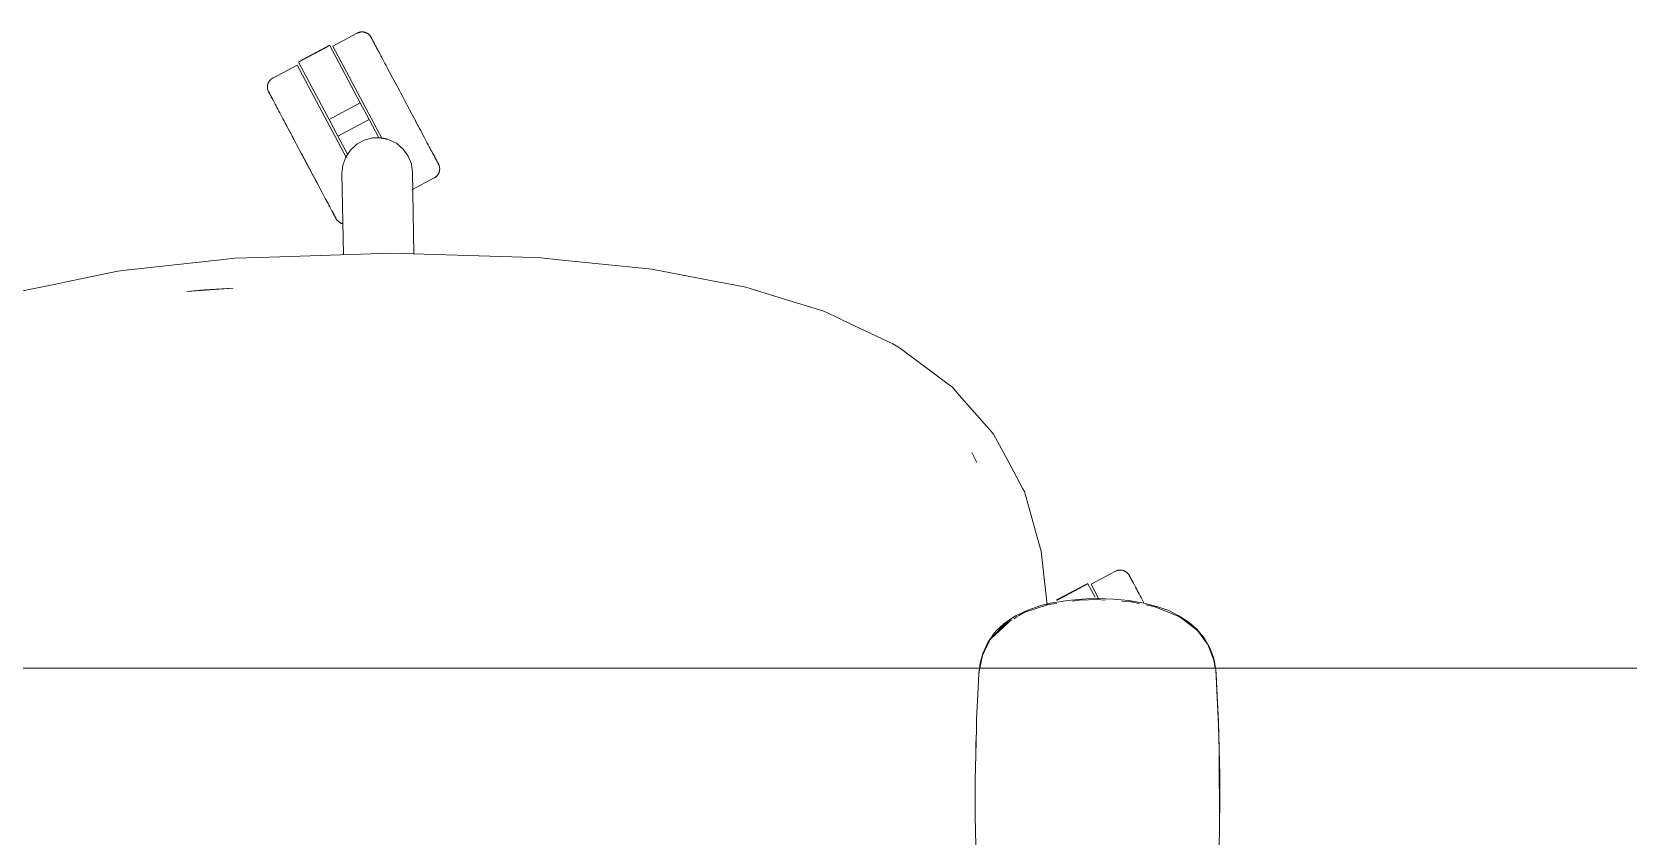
# Model space of a CAD drawing. Header units: millimetres. Extents: x 155927 to 326028, y -36033 to 97293.
# Drawn here: x 229533 to 230166, y 16966 to 17285 of the extents above; entities that cross this region are included whole.
import ezdxf

# ---------------------------------------------------------------- set-up
doc = ezdxf.new("R2010")
doc.units = ezdxf.units.MM
doc.header["$MEASUREMENT"] = 0
doc.layers.add('G-IMPT', color=8, linetype='CONTINUOUS', lineweight=9)
doc.layers.add('I-FURN', color=8, linetype='CONTINUOUS', lineweight=9)

msp = doc.modelspace()

# ---------------------------------------------------------------- linework, layer by layer
at = {"layer": 'G-IMPT'}
for p, q in [((229623.47, 17195.65), (229675.65, 17197.35)), ((229675.65, 17197.35), (229727.81, 17195.74)), ((229567.29, 17190.23), (229571.71, 17190.71)), ((229609.15, 17194.84), (229571.71, 17190.71)), ((229609.15, 17194.84), (229613.53, 17195.33)), ((229623.47, 17195.65), (229613.53, 17195.33)), ((229727.81, 17195.74), (229735.07, 17195.51)), ((229742.14, 17194.78), (229735.07, 17195.51)), ((229779.13, 17190.96), (229742.14, 17194.78)), ((229779.13, 17190.96), (229779.59, 17190.87)), ((229804.97, 17186), (229779.59, 17190.87)), ((229542.67, 17185.11), (229528.85, 17182.24)), ((229546.35, 17185.88), (229542.67, 17185.11)), ((229546.35, 17185.88), (229567.29, 17190.23)), ((229804.97, 17186), (229808.64, 17185.3)), ((229816.24, 17183.84), (229808.64, 17185.3)), ((229612.99, 17183.44), (229594.71, 17182.2)), ((229594.71, 17182.2), (229601.66, 17182.81)), ((229612.99, 17183.44), (229601.66, 17182.81)), ((229829.85, 17179.65), (229816.24, 17183.84)), ((229847.12, 17174.33), (229829.85, 17179.65)), ((229847.12, 17174.33), (229853.88, 17171.14)), ((229854.8, 17170.7), (229853.88, 17171.14)), ((229874.44, 17161.44), (229854.8, 17170.7)), ((229874.44, 17161.44), (229875.15, 17161.01)), ((229876.73, 17160.07), (229875.15, 17161.01)), ((229877.5, 17159.61), (229876.73, 17160.07)), ((229877.5, 17159.61), (229897, 17145.04)), ((229897, 17145.04), (229897.96, 17144.32)), ((229900.83, 17141.06), (229897.96, 17144.32)), ((229900.83, 17141.06), (229913.85, 17126.27)), ((229913.85, 17126.27), (229914.44, 17125.61)), ((229920.02, 17115.17), (229914.44, 17125.61)), ((229905.83, 17118.31), (229907.79, 17114.42)), ((229905.83, 17118.31), (229907.01, 17116.01)), ((229907.01, 17116.01), (229907.79, 17114.42)), ((229926.03, 17103.94), (229920.02, 17115.17)), ((229926.63, 17102.82), (229926.03, 17103.94)), ((229932.64, 17081.48), (229926.63, 17102.82)), ((229932.64, 17081.48), (229933.27, 17079.22)), ((229935.69, 17057.94), (229933.27, 17079.22)), ((229936.19, 17058.06), (229926.8, 17055.03)), ((229933.11, 17057.63), (229928.02, 17055.89)), ((229933.11, 17057.63), (229937.03, 17058.61)), ((229939.48, 17058.52), (229936.19, 17058.06)), ((229937.03, 17058.61), (229943.79, 17059.72)), ((229951.11, 17060.3), (229943.79, 17059.72)), ((229948.45, 17059.78), (229945.67, 17059.39)), ((229948.45, 17059.78), (229955.62, 17060.01)), ((229951.11, 17060.3), (229955.62, 17060.39)), ((229955.62, 17060.39), (229961.96, 17060.21)), ((229958.73, 17059.82), (229955.62, 17060.01)), ((229968.11, 17059.64), (229961.96, 17060.21)), ((229968.44, 17059.23), (229965.24, 17059.42)), ((229968.11, 17059.64), (229974.04, 17058.64)), ((229972.19, 17058.46), (229968.44, 17059.23)), ((229979.52, 17057.21), (229974.04, 17058.64)), ((229978.4, 17057.19), (229974.94, 17057.9)), ((229921.65, 17051.95), (229918.5, 17050.06)), ((229918.55, 17050.43), (229922.01, 17052.88)), ((229923.38, 17053.68), (229922.01, 17052.88)), ((229923.88, 17053.28), (229922.44, 17052.42)), ((229928.02, 17055.89), (229923.38, 17053.68)), ((229926.8, 17055.03), (229924.35, 17053.56)), ((229978.4, 17057.19), (229984.03, 17054.86)), ((229979.52, 17057.21), (229983.85, 17055.63)), ((229987.93, 17053.64), (229983.85, 17055.63)), ((229988.42, 17053.02), (229984.03, 17054.86)), ((229987.93, 17053.64), (229991.97, 17050.99)), ((229995.21, 17047.8), (229988.42, 17053.02)), ((229912.17, 17043.03), (229914.37, 17046.25)), ((229920.59, 17051.26), (229913.19, 17044.36)), ((229918.5, 17050.06), (229913.19, 17044.36)), ((229913.19, 17044.36), (229915.43, 17046.77)), ((229915.51, 17047.57), (229914.37, 17046.25)), ((229918.96, 17049.84), (229915.43, 17046.77)), ((229915.51, 17047.57), (229918.55, 17050.43)), ((229920.59, 17051.26), (229919.12, 17049.98)), ((229991.97, 17050.99), (229995.01, 17048.32)), ((229998.09, 17044.58), (229995.01, 17048.32)), ((229999.38, 17042.18), (229995.21, 17047.8)), ((229909.12, 17034.75), (229910.18, 17038.7)), ((229912.09, 17042.12), (229909.99, 17037.86)), ((229912.17, 17043.03), (229910.18, 17038.7)), ((229912.09, 17042.12), (229913.19, 17044.36)), ((230000.05, 17041.15), (229998.09, 17044.58)), ((230001.79, 17035.98), (229999.38, 17042.18)), ((230000.05, 17041.15), (230001.44, 17037.51)), ((229909.05, 17032.82), (229908.62, 17030.51)), ((229908.62, 17030.74), (229908.88, 17032.82)), ((229908.88, 17032.82), (229909.12, 17034.75)), ((229909.99, 17037.86), (229909.05, 17032.82)), ((230001.81, 17036.16), (230001.44, 17037.51)), ((230001.79, 17035.98), (230002.27, 17032.82)), ((230001.81, 17036.16), (230002.25, 17033.77)), ((230002.5, 17032.12), (230002.25, 17033.77)), ((229908.33, 17025.07), (229908.62, 17030.74)), ((230003.55, 17011.55), (230002.5, 17032.12)), ((230003.59, 17010.34), (230002.5, 17032.12)), ((230002.5, 17032.12), (230002.62, 17030.51)), ((230003.59, 17010.34), (230002.62, 17030.51)), ((229908.33, 17025.07), (229907.72, 17012.51)), ((229907.22, 16993.3), (229907.6, 17008.97)), ((229907.6, 17008.97), (229907.72, 17012.51)), ((230004.06, 16990.15), (230003.55, 17011.55)), ((230003.9, 16999.98), (230003.55, 17011.55)), ((230003.55, 17011.55), (230003.59, 17010.34)), ((230004.06, 16990.15), (230003.59, 17010.34)), ((229907.54, 17005.57), (229907.39, 17002.24)), ((229907.39, 17000.03), (229907.39, 17002.24)), ((230004.01, 16969.96), (230003.9, 16999.98)), ((230004.06, 16990.15), (230003.9, 16999.98)), ((230003.9, 16999.98), (230004.1, 16980.76)), ((229907.22, 16993.3), (229907.17, 16988.79)), ((229907.17, 16988.79), (229907.17, 16974.07)), ((230004.04, 16992.19), (230003.97, 16994.1)), ((230004.01, 16969.96), (230004.06, 16990.15)), ((230004.02, 16990.04), (230004.04, 16992.19)), ((230004.01, 16969.96), (230004.1, 16980.76)), ((229907.24, 16968.6), (229907.17, 16974.07)), ((230004.01, 16969.96), (230003.85, 16961.55)), ((229907.24, 16968.6), (229907.54, 16956.3))]:
    msp.add_line(p, q, dxfattribs=at)
at = {"layer": 'I-FURN'}
for p, q in [((229651.21, 17279.82), (229638.85, 17273.25)), ((229638.94, 17273.08), (229651.3, 17279.65)), ((229651.3, 17279.65), (229663.38, 17256.94)), ((229662.22, 17284.62), (229652.53, 17279.47)), ((229652.53, 17279.47), (229672.06, 17242.75)), ((229662.22, 17284.62), (229662.36, 17284.69)), ((229662.36, 17284.69), (229662.51, 17284.76)), ((229662.51, 17284.76), (229662.66, 17284.82)), ((229662.66, 17284.82), (229662.81, 17284.87)), ((229662.81, 17284.87), (229662.96, 17284.92)), ((229662.96, 17284.92), (229663.12, 17284.96)), ((229663.12, 17284.96), (229663.28, 17285)), ((229663.28, 17285), (229663.44, 17285.03)), ((229663.44, 17285.03), (229663.59, 17285.06)), ((229663.59, 17285.06), (229663.76, 17285.07)), ((229663.76, 17285.07), (229663.92, 17285.08)), ((229663.92, 17285.08), (229664.08, 17285.09)), ((229664.08, 17285.09), (229664.24, 17285.09)), ((229664.24, 17285.09), (229664.4, 17285.08)), ((229664.4, 17285.08), (229664.56, 17285.06)), ((229664.56, 17285.06), (229664.72, 17285.04)), ((229664.72, 17285.04), (229664.88, 17285.02)), ((229664.88, 17285.02), (229665.04, 17284.98)), ((229665.04, 17284.98), (229665.19, 17284.94)), ((229665.19, 17284.94), (229665.35, 17284.89)), ((229665.35, 17284.89), (229665.5, 17284.84)), ((229665.5, 17284.84), (229665.65, 17284.78)), ((229665.65, 17284.78), (229665.8, 17284.72)), ((229665.8, 17284.72), (229665.94, 17284.65)), ((229665.94, 17284.65), (229666.08, 17284.57)), ((229666.08, 17284.57), (229666.22, 17284.49)), ((229666.22, 17284.49), (229666.36, 17284.4)), ((229666.36, 17284.4), (229666.49, 17284.31)), ((229666.49, 17284.31), (229666.62, 17284.21)), ((229666.62, 17284.21), (229666.74, 17284.11)), ((229666.74, 17284.11), (229666.86, 17284)), ((229666.86, 17284), (229666.98, 17283.89)), ((229666.98, 17283.89), (229667.09, 17283.77)), ((229667.09, 17283.77), (229667.2, 17283.65)), ((229667.2, 17283.65), (229667.3, 17283.53)), ((229667.3, 17283.53), (229667.39, 17283.4)), ((229667.39, 17283.4), (229667.48, 17283.27)), ((229667.48, 17283.27), (229667.57, 17283.13)), ((229667.57, 17283.13), (229667.65, 17282.99)), ((229667.65, 17282.99), (229667.67, 17282.95)), ((229667.67, 17282.95), (229667.68, 17282.93)), ((229667.67, 17282.94), (229667.67, 17282.95)), ((229667.7, 17282.9), (229667.67, 17282.94)), ((229667.68, 17282.93), (229667.71, 17282.87)), ((229667.74, 17282.82), (229667.7, 17282.9)), ((229667.71, 17282.87), (229667.77, 17282.77)), ((229667.8, 17282.7), (229667.74, 17282.82)), ((229667.77, 17282.77), (229667.84, 17282.63)), ((229667.89, 17282.54), (229667.8, 17282.7)), ((229667.84, 17282.63), (229667.94, 17282.45)), ((229668, 17282.34), (229667.89, 17282.54)), ((229667.94, 17282.45), (229668.05, 17282.23)), ((229668.13, 17282.1), (229668, 17282.34)), ((229668.05, 17282.23), (229668.19, 17281.97)), ((229668.27, 17281.82), (229668.13, 17282.1)), ((229668.19, 17281.97), (229668.35, 17281.67)), ((229668.44, 17281.5), (229668.27, 17281.82)), ((229668.35, 17281.67), (229668.53, 17281.34)), ((229668.63, 17281.14), (229668.44, 17281.5)), ((229668.53, 17281.34), (229668.73, 17280.97)), ((229668.84, 17280.75), (229668.63, 17281.14)), ((229668.73, 17280.97), (229668.94, 17280.56)), ((229669.07, 17280.32), (229668.84, 17280.75)), ((229668.94, 17280.56), (229669.18, 17280.11)), ((229669.32, 17279.85), (229669.07, 17280.32)), ((229669.18, 17280.11), (229669.44, 17279.63)), ((229669.58, 17279.35), (229669.32, 17279.85)), ((229669.44, 17279.63), (229669.71, 17279.11)), ((229669.87, 17278.82), (229669.58, 17279.35)), ((229669.71, 17279.11), (229670.01, 17278.56)), ((229651.02, 17250.37), (229638.94, 17273.08)), ((229670.17, 17278.25), (229669.87, 17278.82)), ((229670.01, 17278.56), (229670.32, 17277.98)), ((229670.49, 17277.65), (229670.17, 17278.25)), ((229670.83, 17277.01), (229670.49, 17277.65)), ((229671.18, 17276.35), (229670.83, 17277.01)), ((229671.55, 17275.66), (229671.18, 17276.35)), ((229671.93, 17274.93), (229671.55, 17275.66)), ((229672.33, 17274.18), (229671.93, 17274.93)), ((229672.74, 17273.41), (229672.33, 17274.18)), ((229673.17, 17272.61), (229672.74, 17273.41)), ((229628.02, 17266.33), (229628.14, 17266.43)), ((229628.14, 17266.43), (229628.27, 17266.53)), ((229628.27, 17266.53), (229628.41, 17266.62)), ((229628.41, 17266.62), (229628.54, 17266.7)), ((229628.54, 17266.7), (229628.68, 17266.78)), ((229628.68, 17266.78), (229628.72, 17266.81)), ((229638.41, 17271.96), (229628.72, 17266.81)), ((229638.41, 17271.96), (229657.95, 17235.21)), ((229673.61, 17271.78), (229673.17, 17272.61)), ((229674.06, 17270.94), (229673.61, 17271.78)), ((229674.52, 17270.07), (229674.06, 17270.94)), ((229674.99, 17269.18), (229674.52, 17270.07)), ((229675.47, 17268.27), (229674.99, 17269.18)), ((229675.21, 17268.77), (229675.7, 17267.85)), ((229675.96, 17267.35), (229675.47, 17268.27)), ((229675.7, 17267.85), (229676.19, 17266.92)), ((229676.46, 17266.41), (229675.96, 17267.35)), ((229676.19, 17266.92), (229676.7, 17265.98)), ((229676.97, 17265.46), (229676.46, 17266.41)), ((229626.58, 17263.21), (229626.59, 17263.37)), ((229626.59, 17263.05), (229626.58, 17263.21)), ((229626.59, 17263.53), (229626.61, 17263.69)), ((229626.59, 17263.37), (229626.59, 17263.53)), ((229626.6, 17262.89), (229626.59, 17263.05)), ((229626.62, 17262.73), (229626.6, 17262.89)), ((229626.61, 17263.69), (229626.63, 17263.85)), ((229626.64, 17262.57), (229626.62, 17262.73)), ((229626.63, 17263.85), (229626.66, 17264.01)), ((229626.67, 17262.41), (229626.64, 17262.57)), ((229626.66, 17264.01), (229626.69, 17264.17)), ((229626.71, 17262.25), (229626.67, 17262.41)), ((229626.69, 17264.17), (229626.73, 17264.33)), ((229626.75, 17262.1), (229626.71, 17262.25)), ((229626.73, 17264.33), (229626.78, 17264.48)), ((229626.8, 17261.95), (229626.75, 17262.1)), ((229626.78, 17264.48), (229626.83, 17264.63)), ((229626.85, 17261.79), (229626.8, 17261.95)), ((229626.83, 17264.63), (229626.89, 17264.78)), ((229626.92, 17261.65), (229626.85, 17261.79)), ((229626.89, 17264.78), (229626.95, 17264.93)), ((229626.98, 17261.5), (229626.92, 17261.65)), ((229626.95, 17264.93), (229627.02, 17265.08)), ((229627.06, 17261.35), (229626.98, 17261.5)), ((229627.02, 17265.08), (229627.1, 17265.22)), ((229627.08, 17261.31), (229627.06, 17261.35)), ((229627.06, 17261.35), (229627.06, 17261.35)), ((229627.06, 17261.35), (229627.07, 17261.33)), ((229627.07, 17261.33), (229627.1, 17261.27)), ((229627.12, 17261.23), (229627.08, 17261.31)), ((229627.1, 17265.22), (229627.18, 17265.36)), ((229627.1, 17261.27), (229627.15, 17261.17)), ((229627.19, 17261.1), (229627.12, 17261.23)), ((229627.15, 17261.17), (229627.23, 17261.03)), ((229627.18, 17265.36), (229627.27, 17265.49)), ((229627.27, 17260.94), (229627.19, 17261.1)), ((229627.23, 17261.03), (229627.32, 17260.85)), ((229627.27, 17265.49), (229627.36, 17265.63)), ((229627.38, 17260.74), (229627.27, 17260.94)), ((229627.32, 17260.85), (229627.44, 17260.63)), ((229627.36, 17265.63), (229627.46, 17265.75)), ((229627.51, 17260.5), (229627.38, 17260.74)), ((229627.44, 17260.63), (229627.58, 17260.38)), ((229627.46, 17265.75), (229627.56, 17265.88)), ((229627.66, 17260.22), (229627.51, 17260.5)), ((229627.56, 17265.88), (229627.67, 17266)), ((229627.58, 17260.38), (229627.73, 17260.08)), ((229627.83, 17259.9), (229627.66, 17260.22)), ((229627.67, 17266), (229627.78, 17266.11)), ((229627.78, 17266.11), (229627.9, 17266.22)), ((229627.9, 17266.22), (229628.02, 17266.33)), ((229676.7, 17265.98), (229677.2, 17265.02)), ((229677.48, 17264.5), (229676.97, 17265.46)), ((229677.2, 17265.02), (229677.72, 17264.05)), ((229678, 17263.52), (229677.48, 17264.5)), ((229677.72, 17264.05), (229678.24, 17263.07)), ((229678.52, 17262.54), (229678, 17263.52)), ((229678.24, 17263.07), (229678.76, 17262.09)), ((229679.05, 17261.55), (229678.52, 17262.54)), ((229678.76, 17262.09), (229679.29, 17261.09)), ((229679.58, 17260.55), (229679.05, 17261.55)), ((229679.29, 17261.09), (229679.82, 17260.09)), ((229680.11, 17259.55), (229679.58, 17260.55)), ((229679.82, 17260.09), (229680.36, 17259.09)), ((229627.73, 17260.08), (229627.91, 17259.74)), ((229628.02, 17259.55), (229627.83, 17259.9)), ((229627.91, 17259.74), (229628.11, 17259.37)), ((229628.23, 17259.15), (229628.02, 17259.55)), ((229628.11, 17259.37), (229628.33, 17258.96)), ((229628.45, 17258.72), (229628.23, 17259.15)), ((229628.33, 17258.96), (229628.57, 17258.51)), ((229628.7, 17258.26), (229628.45, 17258.72)), ((229628.57, 17258.51), (229628.82, 17258.03)), ((229628.97, 17257.76), (229628.7, 17258.26)), ((229628.82, 17258.03), (229629.1, 17257.52)), ((229629.25, 17257.22), (229628.97, 17257.76)), ((229629.1, 17257.52), (229629.39, 17256.96)), ((229629.56, 17256.65), (229629.25, 17257.22)), ((229629.39, 17256.96), (229629.7, 17256.38)), ((229629.7, 17256.38), (229630.03, 17255.76)), ((229630.03, 17255.76), (229630.37, 17255.12)), ((229630.37, 17255.12), (229630.73, 17254.44)), ((229630.73, 17254.44), (229631.11, 17253.73)), ((229651.02, 17250.37), (229663.38, 17256.94)), ((229663.38, 17256.94), (229666.91, 17250.3)), ((229680.65, 17258.55), (229680.11, 17259.55)), ((229680.36, 17259.09), (229680.89, 17258.08)), ((229681.18, 17257.54), (229680.65, 17258.55)), ((229680.89, 17258.08), (229681.43, 17257.08)), ((229681.72, 17256.54), (229681.18, 17257.54)), ((229681.43, 17257.08), (229681.96, 17256.08)), ((229682.25, 17255.53), (229681.72, 17256.54)), ((229681.96, 17256.08), (229682.49, 17255.07)), ((229682.78, 17254.53), (229682.25, 17255.53)), ((229682.49, 17255.07), (229683.02, 17254.08)), ((229683.31, 17253.54), (229682.78, 17254.53)), ((229683.02, 17254.08), (229683.55, 17253.09)), ((229631.11, 17253.73), (229631.5, 17253)), ((229631.5, 17253), (229631.9, 17252.23)), ((229631.9, 17252.23), (229632.32, 17251.45)), ((229632.32, 17251.45), (229632.76, 17250.63)), ((229632.76, 17250.63), (229633.2, 17249.8)), ((229633.44, 17249.34), (229632.99, 17250.19)), ((229633.2, 17249.8), (229633.65, 17248.94)), ((229633.91, 17248.47), (229633.44, 17249.34)), ((229633.65, 17248.94), (229634.12, 17248.07)), ((229634.38, 17247.58), (229633.91, 17248.47)), ((229634.12, 17248.07), (229634.6, 17247.17)), ((229634.86, 17246.68), (229634.38, 17247.58)), ((229654.55, 17243.73), (229651.02, 17250.37)), ((229654.55, 17243.73), (229666.91, 17250.3)), ((229666.91, 17250.3), (229670.71, 17243.16)), ((229683.83, 17252.55), (229683.31, 17253.54)), ((229683.55, 17253.09), (229684.07, 17252.1)), ((229684.35, 17251.57), (229683.83, 17252.55)), ((229684.07, 17252.1), (229684.59, 17251.13)), ((229684.87, 17250.61), (229684.35, 17251.57)), ((229684.59, 17251.13), (229685.1, 17250.16)), ((229685.38, 17249.65), (229684.87, 17250.61)), ((229685.1, 17250.16), (229685.61, 17249.21)), ((229685.88, 17248.7), (229685.38, 17249.65)), ((229685.61, 17249.21), (229686.11, 17248.27)), ((229686.37, 17247.77), (229685.88, 17248.7)), ((229686.11, 17248.27), (229686.6, 17247.35)), ((229686.86, 17246.86), (229686.37, 17247.77)), ((229634.6, 17247.17), (229635.08, 17246.26)), ((229635.35, 17245.76), (229634.86, 17246.68)), ((229635.08, 17246.26), (229635.58, 17245.33)), ((229635.85, 17244.82), (229635.35, 17245.76)), ((229635.58, 17245.33), (229636.08, 17244.38)), ((229636.35, 17243.87), (229635.85, 17244.82)), ((229636.08, 17244.38), (229636.59, 17243.42)), ((229636.87, 17242.9), (229636.35, 17243.87)), ((229636.59, 17243.42), (229637.1, 17242.46)), ((229637.38, 17241.93), (229636.87, 17242.9)), ((229637.1, 17242.46), (229637.62, 17241.48)), ((229637.91, 17240.95), (229637.38, 17241.93)), ((229637.62, 17241.48), (229638.15, 17240.49)), ((229658.35, 17236.58), (229654.55, 17243.73)), ((229661.97, 17240.54), (229664.93, 17242.16)), ((229664.93, 17242.16), (229668.19, 17243.03)), ((229668.19, 17243.03), (229671.57, 17243.09)), ((229671.57, 17243.09), (229674.85, 17242.34)), ((229674.85, 17242.34), (229677.87, 17240.82)), ((229686.6, 17247.35), (229687.08, 17246.45)), ((229687.34, 17245.97), (229686.86, 17246.86)), ((229687.08, 17246.45), (229687.55, 17245.56)), ((229687.8, 17245.09), (229687.34, 17245.97)), ((229687.55, 17245.56), (229688.01, 17244.69)), ((229688.26, 17244.23), (229687.8, 17245.09)), ((229688.01, 17244.69), (229688.46, 17243.84)), ((229688.7, 17243.4), (229688.26, 17244.23)), ((229689.13, 17242.58), (229688.7, 17243.4)), ((229689.55, 17241.8), (229689.13, 17242.58)), ((229689.96, 17241.04), (229689.55, 17241.8)), ((229638.43, 17239.95), (229637.91, 17240.95)), ((229638.15, 17240.49), (229638.68, 17239.5)), ((229638.96, 17238.96), (229638.43, 17239.95)), ((229638.68, 17239.5), (229639.21, 17238.5)), ((229639.5, 17237.96), (229638.96, 17238.96)), ((229639.21, 17238.5), (229639.74, 17237.49)), ((229640.03, 17236.95), (229639.5, 17237.96)), ((229639.74, 17237.49), (229640.28, 17236.49)), ((229640.57, 17235.95), (229640.03, 17236.95)), ((229640.28, 17236.49), (229640.81, 17235.48)), ((229641.1, 17234.94), (229640.57, 17235.95)), ((229640.81, 17235.48), (229641.35, 17234.48)), ((229641.63, 17233.94), (229641.1, 17234.94)), ((229656.48, 17232.28), (229657.62, 17235.45)), ((229657.62, 17235.45), (229659.49, 17238.26)), ((229659.49, 17238.26), (229661.97, 17240.54)), ((229677.87, 17240.82), (229680.43, 17238.63)), ((229680.43, 17238.63), (229682.4, 17235.89)), ((229682.4, 17235.89), (229683.65, 17232.75)), ((229690.35, 17240.3), (229689.96, 17241.04)), ((229690.72, 17239.59), (229690.35, 17240.3)), ((229691.08, 17238.91), (229690.72, 17239.59)), ((229691.43, 17238.27), (229691.08, 17238.91)), ((229691.76, 17237.65), (229691.43, 17238.27)), ((229692.07, 17237.07), (229691.76, 17237.65)), ((229691.9, 17237.38), (229692.2, 17236.81)), ((229692.36, 17236.52), (229692.07, 17237.07)), ((229692.2, 17236.81), (229692.49, 17236.27)), ((229692.64, 17236), (229692.36, 17236.52)), ((229692.49, 17236.27), (229692.76, 17235.77)), ((229692.89, 17235.52), (229692.64, 17236)), ((229692.76, 17235.77), (229693, 17235.31)), ((229693.13, 17235.07), (229692.89, 17235.52)), ((229693, 17235.31), (229693.23, 17234.88)), ((229693.35, 17234.66), (229693.13, 17235.07)), ((229693.23, 17234.88), (229693.44, 17234.48)), ((229641.35, 17234.48), (229641.88, 17233.48)), ((229642.16, 17232.94), (229641.63, 17233.94)), ((229641.88, 17233.48), (229642.41, 17232.48)), ((229642.69, 17231.95), (229642.16, 17232.94)), ((229642.41, 17232.48), (229642.93, 17231.49)), ((229643.22, 17230.96), (229642.69, 17231.95)), ((229642.93, 17231.49), (229643.46, 17230.51)), ((229643.74, 17229.98), (229643.22, 17230.96)), ((229643.46, 17230.51), (229643.98, 17229.53)), ((229644.25, 17229.01), (229643.74, 17229.98)), ((229643.98, 17229.53), (229644.49, 17228.57)), ((229644.76, 17228.05), (229644.25, 17229.01)), ((229644.49, 17228.57), (229644.99, 17227.62)), ((229656.13, 17228.92), (229656.48, 17232.28)), ((229656.69, 17196.73), (229656.13, 17228.92)), ((229683.65, 17232.75), (229684.11, 17229.41)), ((229684.11, 17229.41), (229684.68, 17197.07)), ((229693.55, 17234.29), (229693.35, 17234.66)), ((229693.44, 17234.48), (229693.63, 17234.13)), ((229693.72, 17233.95), (229693.55, 17234.29)), ((229693.63, 17234.13), (229693.8, 17233.81)), ((229693.88, 17233.65), (229693.72, 17233.95)), ((229693.8, 17233.81), (229693.95, 17233.53)), ((229694.02, 17233.4), (229693.88, 17233.65)), ((229693.95, 17233.53), (229694.08, 17233.29)), ((229694.14, 17233.18), (229694.02, 17233.4)), ((229694.08, 17233.29), (229694.18, 17233.09)), ((229694.19, 17228.54), (229694.1, 17228.41)), ((229694.23, 17233), (229694.14, 17233.18)), ((229694.18, 17233.09), (229694.27, 17232.93)), ((229694.28, 17228.67), (229694.19, 17228.54)), ((229694.31, 17232.86), (229694.23, 17233)), ((229694.27, 17232.93), (229694.33, 17232.81)), ((229694.36, 17228.81), (229694.28, 17228.67)), ((229694.36, 17232.76), (229694.31, 17232.86)), ((229694.33, 17232.81), (229694.38, 17232.72)), ((229694.39, 17232.7), (229694.36, 17232.76)), ((229694.43, 17228.95), (229694.36, 17228.81)), ((229694.38, 17232.72), (229694.4, 17232.68)), ((229694.4, 17232.68), (229694.39, 17232.7)), ((229694.4, 17232.68), (229694.47, 17232.53)), ((229694.4, 17232.68), (229694.4, 17232.68)), ((229694.5, 17229.1), (229694.43, 17228.95)), ((229694.47, 17232.53), (229694.54, 17232.39)), ((229694.57, 17229.25), (229694.5, 17229.1)), ((229694.54, 17232.39), (229694.6, 17232.24)), ((229694.63, 17229.4), (229694.57, 17229.25)), ((229694.6, 17232.24), (229694.66, 17232.08)), ((229694.68, 17229.55), (229694.63, 17229.4)), ((229694.66, 17232.08), (229694.71, 17231.93)), ((229694.73, 17229.7), (229694.68, 17229.55)), ((229694.71, 17231.93), (229694.75, 17231.78)), ((229694.77, 17229.86), (229694.73, 17229.7)), ((229694.75, 17231.78), (229694.79, 17231.62)), ((229694.8, 17230.02), (229694.77, 17229.86)), ((229694.79, 17231.62), (229694.82, 17231.46)), ((229694.83, 17230.18), (229694.8, 17230.02)), ((229694.82, 17231.46), (229694.84, 17231.3)), ((229694.85, 17230.34), (229694.83, 17230.18)), ((229694.84, 17231.3), (229694.86, 17231.14)), ((229694.86, 17230.5), (229694.85, 17230.34)), ((229694.86, 17231.14), (229694.87, 17230.98)), ((229694.87, 17230.66), (229694.86, 17230.5)), ((229694.87, 17230.98), (229694.87, 17230.82)), ((229694.87, 17230.82), (229694.87, 17230.66)), ((229645.26, 17227.11), (229644.76, 17228.05)), ((229644.99, 17227.62), (229645.49, 17226.68)), ((229645.76, 17226.18), (229645.26, 17227.11)), ((229645.49, 17226.68), (229645.98, 17225.76)), ((229646.24, 17225.27), (229645.76, 17226.18)), ((229645.98, 17225.76), (229646.46, 17224.85)), ((229646.46, 17224.85), (229646.94, 17223.96)), ((229646.94, 17223.96), (229647.4, 17223.1)), ((229647.4, 17223.1), (229647.85, 17222.25)), ((229647.85, 17222.25), (229648.29, 17221.42)), ((229683.89, 17222.52), (229692.74, 17227.23)), ((229692.77, 17227.25), (229692.74, 17227.23)), ((229692.91, 17227.33), (229692.77, 17227.25)), ((229693.05, 17227.41), (229692.91, 17227.33)), ((229693.18, 17227.5), (229693.05, 17227.41)), ((229693.31, 17227.6), (229693.18, 17227.5)), ((229693.44, 17227.7), (229693.31, 17227.6)), ((229693.56, 17227.81), (229693.44, 17227.7)), ((229693.68, 17227.92), (229693.56, 17227.81)), ((229693.79, 17228.03), (229693.68, 17227.92)), ((229693.9, 17228.15), (229693.79, 17228.03)), ((229694, 17228.28), (229693.9, 17228.15)), ((229694.1, 17228.41), (229694, 17228.28)), ((229648.29, 17221.42), (229648.71, 17220.62)), ((229648.71, 17220.62), (229649.13, 17219.85)), ((229649.13, 17219.85), (229649.52, 17219.1)), ((229649.52, 17219.1), (229649.91, 17218.38)), ((229649.91, 17218.38), (229650.28, 17217.68)), ((229650.28, 17217.68), (229650.63, 17217.02)), ((229650.63, 17217.02), (229650.97, 17216.38)), ((229650.97, 17216.38), (229651.29, 17215.78)), ((229651.45, 17215.47), (229651.14, 17216.06)), ((229651.29, 17215.78), (229651.59, 17215.21)), ((229651.75, 17214.92), (229651.45, 17215.47)), ((229651.59, 17215.21), (229651.87, 17214.68)), ((229652.02, 17214.4), (229651.75, 17214.92)), ((229651.87, 17214.68), (229652.14, 17214.18)), ((229652.28, 17213.92), (229652.02, 17214.4)), ((229652.14, 17214.18), (229652.39, 17213.71)), ((229652.51, 17213.47), (229652.28, 17213.92)), ((229652.39, 17213.71), (229652.62, 17213.28)), ((229652.73, 17213.06), (229652.51, 17213.47)), ((229652.62, 17213.28), (229652.83, 17212.89)), ((229652.93, 17212.69), (229652.73, 17213.06)), ((229652.83, 17212.89), (229653.01, 17212.53)), ((229653.11, 17212.36), (229652.93, 17212.69)), ((229653.01, 17212.53), (229653.18, 17212.21)), ((229653.27, 17212.06), (229653.11, 17212.36)), ((229653.18, 17212.21), (229653.33, 17211.94)), ((229653.4, 17211.8), (229653.27, 17212.06)), ((229653.33, 17211.94), (229653.46, 17211.69)), ((229653.52, 17211.58), (229653.4, 17211.8)), ((229653.46, 17211.69), (229653.57, 17211.49)), ((229653.62, 17211.4), (229653.52, 17211.58)), ((229653.57, 17211.49), (229653.65, 17211.33)), ((229653.69, 17211.26), (229653.62, 17211.4)), ((229653.65, 17211.33), (229653.72, 17211.21)), ((229653.74, 17211.16), (229653.69, 17211.26)), ((229653.72, 17211.21), (229653.76, 17211.13)), ((229653.78, 17211.1), (229653.74, 17211.16)), ((229653.76, 17211.13), (229653.78, 17211.09)), ((229653.79, 17211.08), (229653.78, 17211.1)), ((229653.78, 17211.09), (229653.79, 17211.08)), ((229653.81, 17211.04), (229653.79, 17211.08)), ((229653.89, 17210.9), (229653.81, 17211.04)), ((229653.97, 17210.77), (229653.89, 17210.9)), ((229654.06, 17210.63), (229653.97, 17210.77)), ((229654.16, 17210.5), (229654.06, 17210.63)), ((229654.26, 17210.38), (229654.16, 17210.5)), ((229654.37, 17210.26), (229654.26, 17210.38)), ((229654.48, 17210.14), (229654.37, 17210.26)), ((229654.59, 17210.03), (229654.48, 17210.14)), ((229654.71, 17209.92), (229654.59, 17210.03)), ((229654.84, 17209.82), (229654.71, 17209.92)), ((229654.97, 17209.72), (229654.84, 17209.82)), ((229655.1, 17209.63), (229654.97, 17209.72)), ((229655.23, 17209.54), (229655.1, 17209.63)), ((229655.37, 17209.46), (229655.23, 17209.54)), ((229655.52, 17209.38), (229655.37, 17209.46)), ((229655.66, 17209.31), (229655.52, 17209.38)), ((229655.81, 17209.25), (229655.66, 17209.31)), ((229655.96, 17209.19), (229655.81, 17209.25)), ((229656.11, 17209.14), (229655.96, 17209.19)), ((229656.27, 17209.09), (229656.11, 17209.14)), ((229656.42, 17209.05), (229656.27, 17209.09)), ((229962.77, 17071.26), (229953.08, 17066.11)), ((229962.77, 17071.26), (229962.91, 17071.33)), ((229962.91, 17071.33), (229963.06, 17071.4)), ((229963.06, 17071.4), (229963.21, 17071.46)), ((229963.21, 17071.46), (229963.36, 17071.51)), ((229963.36, 17071.51), (229963.51, 17071.56)), ((229963.51, 17071.56), (229963.67, 17071.61)), ((229963.67, 17071.61), (229963.82, 17071.64)), ((229963.82, 17071.64), (229963.98, 17071.67)), ((229963.98, 17071.67), (229964.14, 17071.7)), ((229964.14, 17071.7), (229964.3, 17071.71)), ((229964.3, 17071.71), (229964.46, 17071.73)), ((229964.46, 17071.73), (229964.62, 17071.73)), ((229964.62, 17071.73), (229964.78, 17071.73)), ((229964.78, 17071.73), (229964.94, 17071.72)), ((229964.94, 17071.72), (229965.11, 17071.7)), ((229965.11, 17071.7), (229965.27, 17071.68)), ((229965.27, 17071.68), (229965.42, 17071.66)), ((229965.42, 17071.66), (229965.58, 17071.62)), ((229965.58, 17071.62), (229965.74, 17071.58)), ((229965.74, 17071.58), (229965.89, 17071.54)), ((229965.89, 17071.54), (229966.04, 17071.48)), ((229966.04, 17071.48), (229966.19, 17071.43)), ((229966.19, 17071.43), (229966.34, 17071.36)), ((229966.34, 17071.36), (229966.49, 17071.29)), ((229966.49, 17071.29), (229966.63, 17071.21)), ((229966.63, 17071.21), (229966.77, 17071.13)), ((229966.77, 17071.13), (229966.9, 17071.05)), ((229966.9, 17071.05), (229967.04, 17070.95)), ((229967.04, 17070.95), (229967.16, 17070.86)), ((229967.16, 17070.86), (229967.29, 17070.75)), ((229967.29, 17070.75), (229967.41, 17070.64)), ((229967.41, 17070.64), (229967.52, 17070.53)), ((229967.52, 17070.53), (229967.64, 17070.42)), ((229967.64, 17070.42), (229967.74, 17070.29)), ((229967.74, 17070.29), (229967.84, 17070.17)), ((229951.76, 17066.46), (229939.4, 17059.89)), ((229939.49, 17059.72), (229951.85, 17066.29)), ((229951.85, 17066.29), (229954.66, 17061)), ((229953.08, 17066.11), (229956.07, 17060.48)), ((229967.84, 17070.17), (229967.94, 17070.04)), ((229967.94, 17070.04), (229968.03, 17069.91)), ((229968.03, 17069.91), (229968.12, 17069.77)), ((229968.12, 17069.77), (229968.2, 17069.63)), ((229968.2, 17069.63), (229968.22, 17069.59)), ((229968.22, 17069.59), (229968.23, 17069.57)), ((229968.24, 17069.54), (229968.22, 17069.59)), ((229968.22, 17069.59), (229968.22, 17069.59)), ((229968.23, 17069.57), (229968.26, 17069.51)), ((229968.29, 17069.46), (229968.24, 17069.54)), ((229968.26, 17069.51), (229968.31, 17069.41)), ((229968.35, 17069.34), (229968.29, 17069.46)), ((229968.31, 17069.41), (229968.39, 17069.27)), ((229968.44, 17069.18), (229968.35, 17069.34)), ((229968.39, 17069.27), (229968.48, 17069.09)), ((229968.54, 17068.98), (229968.44, 17069.18)), ((229968.48, 17069.09), (229968.6, 17068.87)), ((229968.67, 17068.74), (229968.54, 17068.98)), ((229968.6, 17068.87), (229968.74, 17068.61)), ((229968.82, 17068.46), (229968.67, 17068.74)), ((229968.74, 17068.61), (229968.89, 17068.32)), ((229968.99, 17068.14), (229968.82, 17068.46)), ((229968.89, 17068.32), (229969.07, 17067.98)), ((229969.18, 17067.78), (229968.99, 17068.14)), ((229969.07, 17067.98), (229969.27, 17067.61)), ((229969.39, 17067.39), (229969.18, 17067.78)), ((229969.27, 17067.61), (229969.49, 17067.2)), ((229969.62, 17066.96), (229969.39, 17067.39)), ((229969.49, 17067.2), (229969.73, 17066.75)), ((229969.86, 17066.5), (229969.62, 17066.96)), ((229969.73, 17066.75), (229969.98, 17066.27)), ((229970.13, 17065.99), (229969.86, 17066.5)), ((229969.98, 17066.27), (229970.26, 17065.75)), ((229970.41, 17065.46), (229970.13, 17065.99)), ((229970.26, 17065.75), (229970.55, 17065.2)), ((229970.72, 17064.89), (229970.41, 17065.46)), ((229970.55, 17065.2), (229970.86, 17064.62)), ((229971.04, 17064.29), (229970.72, 17064.89)), ((229971.37, 17063.65), (229971.04, 17064.29)), ((229939.54, 17059.62), (229939.49, 17059.72)), ((229971.73, 17062.99), (229971.37, 17063.65)), ((229972.1, 17062.3), (229971.73, 17062.99)), ((229972.48, 17061.57), (229972.1, 17062.3)), ((229972.88, 17060.82), (229972.48, 17061.57)), ((229973.29, 17060.05), (229972.88, 17060.82)), ((229973.72, 17059.25), (229973.29, 17060.05)), ((229974.15, 17058.42), (229973.72, 17059.25)), ((229120.08, 17032.82), (230720.08, 17032.82)), ((230720.08, 17032.82), (229120.08, 17032.82))]:
    msp.add_line(p, q, dxfattribs=at)
msp.add_arc((229670.12, 17229.36), 13.81, 72.66397, 77.65266, dxfattribs=at)
msp.add_open_spline([(229672.48, 17242.97), (229672.91, 17242.89), (229673.34, 17242.79), (229673.76, 17242.67)], degree=3, dxfattribs=at)

doc.saveas('drawing.dxf')
